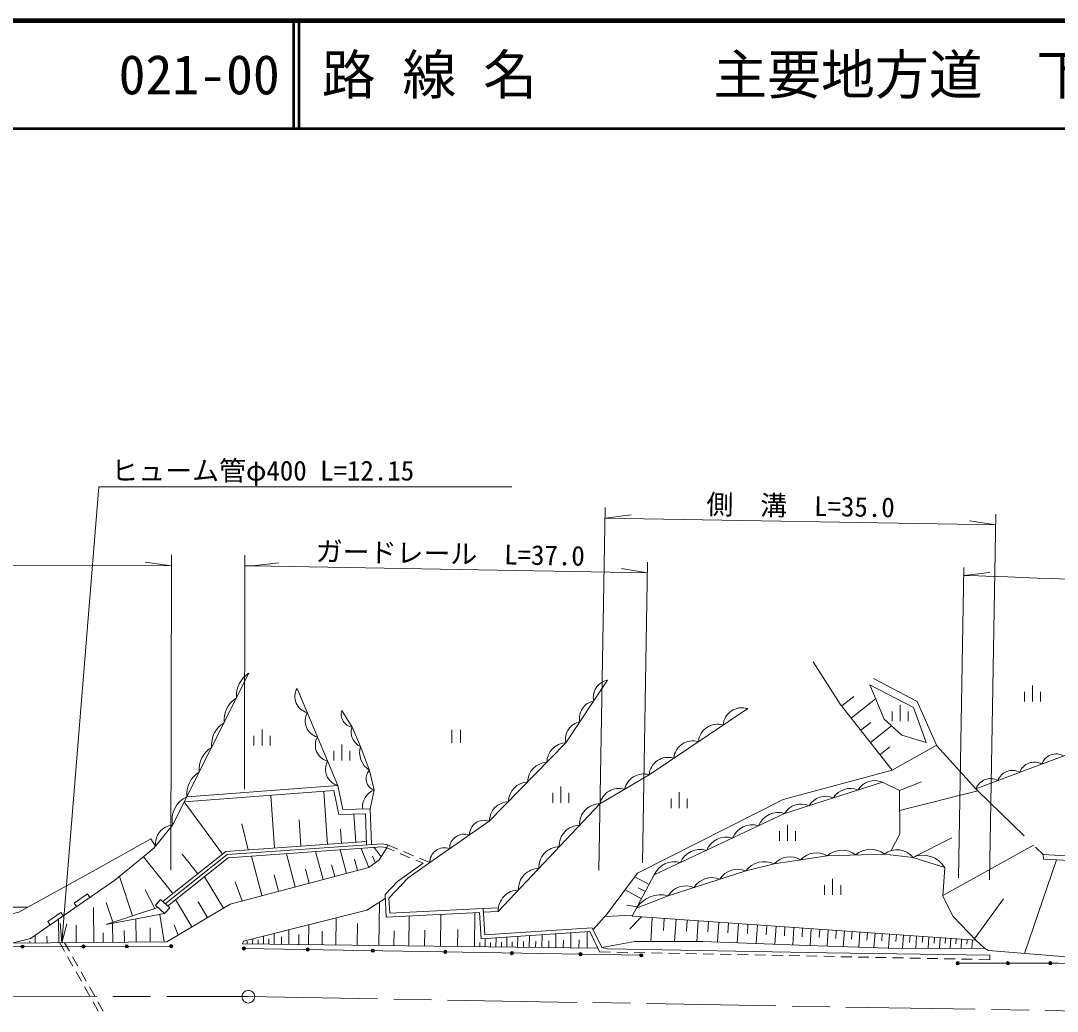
# Model space of a CAD drawing. Units: millimetres at full size, sheet at 1:1000; details may follow other scales. Extents: x 40000 to 680000, y 20000 to 380000.
# Drawn here: x 152434 to 248668, y 288018 to 380000 of the extents above; entities that cross this region are included whole.
import ezdxf
from ezdxf.enums import TextEntityAlignment as Align

# ---------------------------------------------------------------- set-up
doc = ezdxf.new("R2010")
doc.units = ezdxf.units.MM
doc.header["$LTSCALE"] = 1000
doc.linetypes.add('CHAIN', pattern=[18.5, 12, -1.5, 3.5, -1.5])
doc.linetypes.add('DASHED', pattern=[7.5, 6, -1.5])
for name, color, linetype, lineweight in [('M-BGD', 7, 'Continuous', 13), ('M-BMK', 2, 'CHAIN', 13), ('M-BMK-SRVR', 3, 'Continuous', 13), ('M-STR-HTXT', 7, 'Continuous', 13), ('M-TTL', 2, 'Continuous', 140), ('M-TTL-LINE', 7, 'Continuous', 50)]:
    doc.layers.add(name, color=color, linetype=linetype, lineweight=lineweight)
doc.layers.add('M-TTL-TXT', color=7, linetype='Continuous')
doc.styles.add('ＭＳ ゴシック', font='')
doc.styles.get('ＭＳ ゴシック').set_extended_font_data('MS Gothic')

# ---------------------------------------------------------------- blocks, each defined once
blk = doc.blocks.new('open_arrow')
at = {"color": 0, "linetype": 'Continuous', "lineweight": -2}
blk.add_lwpolyline([(7.5, 1.25), (0, 0), (7.5, -1.25)], dxfattribs=at)

msp = doc.modelspace()

# ---------------------------------------------------------------- hatches: boundary and pattern name
at = {"layer": 'M-BGD'}
for points in [[(152448, 294021, -0.41421), (152598, 294171, -0.41421), (152748, 294021, -1)], [(158105, 294035, -0.41421), (158255, 294185, -0.41421), (158405, 294035, -1)], [(162124, 294045, -0.41421), (162274, 294195, -0.41421), (162424, 294045, -1)], [(166249, 294055, -0.41421), (166399, 294205, -0.41421), (166549, 294055, -1)], [(172995, 293848, -0.41421), (173145, 293998, -0.41421), (173295, 293848, -1)], [(178927, 293746, -0.41421), (179077, 293896, -0.41421), (179227, 293746, -1)], [(184965, 293643, -0.41421), (185115, 293793, -0.41421), (185265, 293643, -1)], [(191708, 293527, -0.41421), (191858, 293677, -0.41421), (192008, 293527, -1)], [(197882, 293421, -0.41421), (198032, 293571, -0.41421), (198182, 293421, -1)], [(204264, 293311, -0.41421), (204414, 293461, -0.41421), (204564, 293311, -1)], [(209897, 293214, -0.41421), (210047, 293364, -0.41421), (210197, 293214, -1)], [(239273, 292482, -0.41421), (239423, 292632, -0.41421), (239573, 292482, -1)], [(243943, 292482, -0.41421), (244093, 292632, -0.41421), (244243, 292482, -1)], [(247870, 292481, -0.41421), (248020, 292631, -0.41421), (248170, 292481, -1)]]:
    msp.add_hatch(color=256, dxfattribs=at).paths.add_polyline_path(points)

# ---------------------------------------------------------------- linework, layer by layer
for p, q in [((181876, 308984), (178088, 317997)), ((245618, 316777), (245618, 317677)), ((246368, 316777), (246368, 318277)), ((247118, 316777), (247118, 317677)), ((228654, 316372), (229786, 317260)), ((229542, 315241), (231805, 317017)), ((233330, 314954), (233330, 315854)), ((234080, 314954), (234080, 316454)), ((234830, 314954), (234830, 315854)), ((230430, 314109), (231357, 314837)), ((174838, 312686), (174838, 314186)), ((192451, 314152), (192451, 312952)), ((193251, 314152), (193251, 312952)), ((231318, 312978), (233284, 314521)), ((174088, 312686), (174088, 313586)), ((175588, 312686), (175588, 313586)), ((182242, 311293), (182242, 312793)), ((181492, 311293), (181492, 312193)), ((182992, 311293), (182992, 312193)), ((232206, 311846), (233133, 312574)), ((233337, 310405), (237423, 312696)), ((234018, 308525), (236055, 309331)), ((175989, 303172), (175644, 308067)), ((180905, 303519), (180559, 308435)), ((201822, 307389), (201822, 308289)), ((202572, 307389), (202572, 308889)), ((203322, 307389), (203322, 308289)), ((213557, 306872), (213557, 308372)), ((234027, 306672), (241288, 308494)), ((171176, 302617), (167620, 307468)), ((212807, 306872), (212807, 307772)), ((214307, 306872), (214307, 307772)), ((183532, 303704), (183346, 306330)), ((173542, 302999), (172946, 305424)), ((178447, 303345), (178274, 305803)), ((223620, 303834), (223620, 305334)), ((182219, 303611), (182126, 304924)), ((222870, 303834), (222870, 304734)), ((224370, 303834), (224370, 304734)), ((235253, 302302), (238869, 304120)), ((164952, 303353), (164521, 304036)), ((185884, 302351), (185251, 303223)), ((186428, 303190), (186481, 303485)), ((186428, 303190), (187098, 302905)), ((186481, 303485), (187430, 303084)), ((238051, 298775), (246466, 303454)), ((166555, 298944), (163830, 302373)), ((168865, 300780), (167424, 302593)), ((174832, 298755), (173863, 302421)), ((177912, 299569), (177098, 302649)), ((180500, 300252), (179816, 302840)), ((182674, 300827), (182100, 303001)), ((184740, 301374), (184039, 303138)), ((185354, 301824), (185079, 302431)), ((187650, 302670), (188570, 302279)), ((187983, 302850), (188904, 302460)), ((189456, 302226), (190405, 301824)), ((181587, 300540), (181300, 301627)), ((183708, 301100), (183435, 302133)), ((189122, 302044), (189791, 301759)), ((245621, 293392), (248611, 302080)), ((162807, 296885), (161597, 300536)), ((171246, 297598), (169499, 300517)), ((176372, 299162), (175965, 300702)), ((179206, 299911), (178864, 301204)), ((210785, 299798), (209456, 300510)), ((227810, 298826), (227810, 300326)), ((164886, 297574), (163983, 299304)), ((172999, 298271), (172353, 300024)), ((210429, 299133), (209765, 299489)), ((227060, 298826), (227060, 299726)), ((228560, 298826), (228560, 299726)), ((158635, 298913), (157402, 298058)), ((158862, 298584), (158635, 298913)), ((168326, 295851), (166812, 298382)), ((210073, 298469), (208545, 299288)), ((240970, 294738), (243663, 298451)), ((73566, 297473), (153098, 297691)), ((157402, 298058), (157630, 297729)), ((159209, 294402), (159181, 297640)), ((160981, 296281), (160376, 298106)), ((169786, 296724), (168913, 298184)), ((185691, 294128), (185742, 298145)), ((195355, 297553), (196787, 297625)), ((209663, 297705), (208721, 297858)), ((156169, 297203), (154936, 296348)), ((155971, 294374), (155952, 296566)), ((156397, 296874), (156169, 297203)), ((163139, 294436), (163120, 296592)), ((165761, 294458), (165345, 297007)), ((181674, 294180), (181706, 296688)), ((188457, 294093), (188492, 296859)), ((191408, 294056), (191445, 297007)), ((194557, 294016), (194597, 297165)), ((209254, 296941), (206677, 296830)), ((210077, 296778), (208994, 295659)), ((211072, 296709), (210919, 294494)), ((212179, 296632), (212103, 295525)), ((213287, 296556), (213145, 294502)), ((214314, 296485), (214243, 295458)), ((215341, 296414), (215209, 294509)), ((154936, 296348), (155164, 296020)), ((157590, 294388), (157576, 296007)), ((160982, 294417), (160967, 296190)), ((162061, 294426), (162051, 295505)), ((164450, 294447), (164439, 295758)), ((167061, 295094), (166670, 296060)), ((177321, 294235), (177338, 295592)), ((179165, 294211), (179188, 296056)), ((180419, 294195), (180435, 295450)), ((183682, 294154), (183708, 296162)), ((187074, 294111), (187091, 295494)), ((189932, 294074), (189951, 295550)), ((192982, 294036), (193002, 295610)), ((216293, 296348), (216227, 295396)), ((217246, 296282), (217120, 294458)), ((218158, 296219), (218095, 295307)), ((219071, 296156), (218948, 294387)), ((219955, 296095), (219894, 295211)), ((220840, 296034), (220721, 294318)), ((221698, 295975), (221638, 295117)), ((222555, 295916), (222441, 294252)), ((223387, 295858), (223330, 295026)), ((224219, 295801), (224108, 294188)), ((225025, 295745), (224970, 294938)), ((225832, 295689), (225724, 294126)), ((226613, 295635), (226559, 294854)), ((227395, 295581), (227291, 294075)), ((228148, 295529), (228096, 294776)), ((228901, 295477), (228801, 294026)), ((153279, 294351), (153278, 294522)), ((153779, 294355), (153773, 295055)), ((154875, 294365), (154870, 294983)), ((160096, 294410), (160088, 295296)), ((173103, 294530), (173017, 294290)), ((173464, 294284), (173467, 294519)), ((173964, 294278), (173970, 294747)), ((174464, 294271), (174469, 294638)), ((174964, 294265), (174973, 294999)), ((175464, 294259), (175470, 294758)), ((175964, 294252), (175977, 295250)), ((176642, 294244), (176651, 294922)), ((178243, 294223), (178255, 295145)), ((195557, 294003), (195567, 294767)), ((196557, 293990), (196568, 294833)), ((197557, 293977), (197569, 294900)), ((198558, 293965), (198571, 294966)), ((199102, 293958), (199109, 294501)), ((199646, 293951), (199660, 295038)), ((200236, 293943), (200244, 294534)), ((200826, 293936), (200841, 295117)), ((201467, 293928), (201476, 294569)), ((202108, 293919), (202125, 295202)), ((202805, 293911), (202813, 294607)), ((203501, 293902), (203518, 295294)), ((204256, 293892), (204266, 294648)), ((205012, 293883), (205031, 295394)), ((229627, 295427), (229575, 294701)), ((230352, 295375), (230252, 293978)), ((231051, 295325), (231001, 294627)), ((231749, 295275), (231653, 293932)), ((232421, 295227), (232373, 294556)), ((233092, 295179), (233000, 293888)), ((233737, 295133), (233691, 294487)), ((234383, 295086), (234295, 293859)), ((234996, 295043), (234953, 294429)), ((235610, 294999), (235529, 293863)), ((236178, 294958), (236137, 294390)), ((236746, 294917), (236671, 293866)), ((237272, 294880), (237234, 294354)), ((237798, 294842), (237728, 293869)), ((238296, 294806), (238261, 294320)), ((238795, 294771), (238731, 293872)), ((239294, 294735), (239262, 294285)), ((239792, 294699), (239733, 293874)), ((240291, 294664), (240262, 294251)), ((240790, 294628), (240736, 293877)), ((73533, 293829), (166399, 294055)), ((156491, 293592), (156049, 294375)), ((156950, 293593), (156507, 294379)), ((173145, 293848), (210047, 293214)), ((195057, 294009), (195062, 294391)), ((196057, 293996), (196062, 294418)), ((197057, 293984), (197063, 294445)), ((198058, 293971), (198064, 294472)), ((206012, 293870), (206168, 293539)), ((206168, 293539), (207185, 293518)), ((206918, 293827), (206373, 293925)), ((157278, 292198), (156786, 293069)), ((157736, 292200), (157245, 293071)), ((207785, 293506), (208785, 293486)), ((209384, 293474), (210384, 293454)), ((210984, 293442), (211984, 293422)), ((212584, 293409), (213584, 293389)), ((214183, 293377), (215183, 293357)), ((215783, 293345), (216783, 293325)), ((217383, 293313), (218383, 293293)), ((218982, 293281), (219982, 293261)), ((220582, 293249), (221582, 293228)), ((222182, 293216), (223182, 293196)), ((223781, 293184), (224781, 293164)), ((225381, 293152), (226381, 293132)), ((226981, 293120), (227981, 293100)), ((228581, 293088), (229580, 293067)), ((230180, 293055), (231180, 293035)), ((231780, 293023), (232780, 293003)), ((233380, 292991), (234379, 292971)), ((234979, 292959), (235979, 292939)), ((236579, 292927), (237579, 292906)), ((238179, 292894), (239178, 292874)), ((239778, 292862), (240778, 292842)), ((241378, 292830), (242394, 292810)), ((242394, 292810), (242400, 293218)), ((158064, 290805), (157572, 291676)), ((158522, 290806), (158031, 291677)), ((158850, 289411), (158359, 290282)), ((159308, 289413), (158817, 290284)), ((159636, 288018), (159145, 288889)), ((160095, 288019), (159603, 288890))]:
    msp.add_line(p, q, dxfattribs=at)
at = {"layer": 'M-BGD', "linetype": 'DASHED'}
for p, q in [((187401, 300076), (189791, 301759)), ((186260, 298851), (187401, 300076))]:
    msp.add_line(p, q, dxfattribs=at)
at = {"layer": 'M-BGD'}
for points in [[(205582, 295602), (206884, 297063), (209695, 300830), (212582, 302294), (223232, 307670), (233337, 310405), (228517, 316547), (225992, 320457)], [(163904, 302434), (164816, 303184), (166529, 305313), (173623, 319406)], [(206373, 293925), (205500, 295776), (195516, 295114), (195355, 297553), (186694, 297119), (186623, 298525), (188393, 300408), (190500, 301891), (195936, 305663), (203052, 312956), (206918, 318760)], [(231613, 318915), (235660, 316769), (237482, 312679), (241117, 308682), (253338, 313269), (261477, 307263), (262169, 301715), (247359, 302585)], [(247359, 302585), (247381, 302143), (262952, 301348), (261851, 308891), (254548, 314029), (256930, 317798)], [(184872, 306815), (185252, 308557), (184813, 310390), (183988, 312612), (183192, 314403), (182249, 315960)], [(195376, 297234), (196775, 297284), (206197, 307287), (210772, 309986), (219926, 316132)], [(167857, 307937), (181876, 308984), (182345, 306757), (184872, 306815), (184989, 303506)], [(209199, 296838), (211257, 300679), (223358, 306385), (232429, 309280), (234018, 308525), (234038, 304499), (233253, 302944)], [(167620, 307468), (181517, 308506), (181982, 306299), (184438, 306355), (184540, 303474)], [(151608, 294337), (166003, 294460), (171875, 297974), (184737, 301372), (185713, 302087), (186428, 303190)], [(153098, 297691), (159646, 301301), (164521, 304036)], [(165616, 298197), (171474, 302854), (184529, 303774)], [(165841, 297993), (171588, 302561), (185982, 303576), (186481, 303485)], [(166067, 297789), (171702, 302268), (185965, 303274), (186428, 303190)], [(163904, 302434), (161163, 300179), (153350, 294762), (151608, 294337), (73536, 294123)], [(209596, 297580), (212548, 298742), (219742, 301062), (222387, 301696), (227293, 302441), (232631, 302619), (235253, 302302), (238225, 301368), (238046, 298709), (239003, 296815), (241096, 294606), (241922, 293880), (242282, 293672), (251774, 292875), (269667, 291378), (276446, 290633)], [(173017, 294290), (206012, 293870), (205285, 295411), (195190, 294742), (195028, 297186), (186362, 296752), (186257, 298848)], [(186275, 298479), (184558, 297405), (179031, 296016), (173103, 294530)], [(153098, 297691), (152244, 297220), (151285, 296986), (73559, 296773)], [(165794, 297091), (160377, 296080), (165161, 297665)], [(209199, 296838), (229555, 295432), (241096, 294606)], [(206373, 293925), (209441, 294489), (215751, 294511), (225505, 294134), (233910, 293858), (241922, 293880)], [(206918, 293827), (227314, 293436), (242400, 293218)], [(239423, 292482), (248764, 292481), (275041, 290111), (279583, 289458)]]:
    msp.add_lwpolyline(points, dxfattribs=at)
for points in [[(231253, 318331), (232589, 315149), (234237, 313657), (236505, 312967), (235336, 316233)], [(165412, 298382), (166264, 297610), (165794, 297091), (164942, 297863)]]:
    msp.add_lwpolyline(points, close=True, dxfattribs=at)
at = {"layer": 'M-BGD', "linetype": 'DASHED'}
msp.add_lwpolyline([(241117, 308682), (241288, 308494), (247359, 302585)], dxfattribs=at)
at = {"layer": 'M-BGD'}
for centre in [(152598, 294021), (158255, 294035), (162274, 294045), (166399, 294055), (173145, 293848), (179077, 293746), (185115, 293643), (191858, 293527), (198032, 293421), (204414, 293311), (210047, 293214), (239423, 292482), (244093, 292482), (248020, 292481)]:
    msp.add_circle(centre, 150, dxfattribs=at)
for centre, radius, start, end in [((174887, 317332), 2429, 121.34931, 185.21099), ((207212, 317168), 1619, 100.449, 192.22145), ((179435, 317238), 1546, 150.59235, 255.00432), ((173732, 315037), 2429, 121.34931, 185.21099), ((205923, 315233), 1619, 100.449, 192.22145), ((180382, 314984), 1546, 150.59235, 255.00432), ((183391, 315588), 1201, 161.92745, 260.45622), ((219414, 314422), 1785, 73.34418, 174.4175), ((172577, 312743), 2429, 121.34931, 185.21099), ((204634, 313299), 1619, 100.449, 192.22145), ((184537, 313929), 1427, 160.59358, 247.34324), ((217126, 312885), 1785, 73.34418, 174.4175), ((181329, 312731), 1546, 150.59235, 255.00432), ((203135, 311095), 1862, 92.55366, 178.84901), ((214838, 311349), 1785, 73.34418, 174.4175), ((171422, 310448), 2429, 121.34931, 185.21099), ((185839, 312036), 1939, 162.70697, 238.04778), ((248578, 310472), 1441, 61.57271, 159.5755), ((182276, 310478), 1546, 150.59235, 255.00432), ((201356, 309272), 1862, 92.55366, 178.84901), ((212549, 309812), 1785, 73.34418, 174.4175), ((246541, 309708), 1441, 61.57271, 159.5755), ((170267, 308153), 2429, 121.34931, 185.21099), ((185612, 309613), 1115, 135.75832, 251.18875), ((210271, 308222), 1834, 74.12123, 166.95537), ((244505, 308943), 1441, 61.57271, 159.5755), ((199577, 307449), 1862, 92.55366, 178.84901), ((231701, 307646), 1789, 65.99351, 149.40196), ((242468, 308179), 1441, 61.57271, 159.5755), ((185752, 307056), 1582, 108.4173, 189.32236), ((207983, 306873), 1834, 74.12123, 166.95537), ((227166, 306198), 1789, 65.99351, 149.40196), ((229433, 306922), 1789, 65.99351, 149.40196), ((168823, 305800), 2345, 114.32599, 191.99468), ((197798, 305626), 1862, 92.55366, 178.84901), ((206210, 305386), 1901, 90.41071, 183.012), ((224898, 305475), 1789, 65.99351, 149.40196), ((222775, 304483), 1989, 72.97694, 157.51504), ((166712, 303551), 1771, 95.93303, 186.40522), ((195454, 304389), 1363, 69.29607, 180.18481), ((204326, 303385), 1901, 90.41071, 183.012), ((220355, 303342), 1989, 72.97694, 157.51504), ((193612, 303108), 1364, 69.39805, 180.16227), ((217935, 302201), 1989, 72.97694, 157.51504), ((191769, 301828), 1364, 69.39805, 180.16227), ((202442, 301385), 1901, 90.41071, 183.012), ((215515, 301060), 1989, 72.97694, 157.51504), ((223832, 300442), 1914, 58.22252, 139.05065), ((226286, 300814), 1914, 58.22252, 139.05065), ((228681, 300894), 2078, 51.92202, 131.885), ((231350, 300983), 2078, 51.92202, 131.885), ((233786, 301171), 1852, 37.64346, 128.5922), ((236210, 300154), 2352, 31.07534, 114.03109), ((200557, 299384), 1901, 90.41071, 183.012), ((213095, 299918), 1989, 72.97694, 157.51504), ((221452, 299762), 2148, 64.1946, 142.74413), ((216607, 298469), 1963, 67.95602, 147.80238), ((219005, 299243), 1963, 67.95602, 147.80238), ((214209, 297696), 1963, 67.95602, 147.80238), ((198673, 297384), 1901, 90.41071, 183.012), ((211855, 296173), 2661, 74.89793, 148.07076)]:
    msp.add_arc(centre, radius, start, end, dxfattribs=at)
at = {"layer": 'M-BMK'}
msp.add_lwpolyline([(73496, 289589), (173562, 289375), (251114, 288025)], dxfattribs=at)
at = {"layer": 'M-BMK-SRVR'}
msp.add_circle((173562, 289375), 600, dxfattribs=at)
at = {"layer": 'M-STR-HTXT'}
for p, q in [((206102, 301076), (206689, 334805)), ((206672, 333805), (209108, 334105)), ((242378, 300223), (242969, 334174)), ((206672, 333805), (242952, 333174)), ((242952, 333174), (240527, 333558)), ((166358, 301109), (166421, 330390)), ((173205, 308649), (173252, 330376)), ((73849, 329588), (166419, 329390)), ((166419, 329390), (163988, 329737)), ((173953, 329374), (176390, 329673)), ((210153, 301802), (210639, 329736)), ((239485, 300414), (239986, 329225)), ((210622, 328736), (208197, 329120)), ((239973, 328477), (242413, 328751))]:
    msp.add_line(p, q, dxfattribs=at)
for points in [[(156263, 294377), (159682, 336704), (198029, 336704)], [(173250, 329376), (173953, 329374), (210622, 328736)]]:
    msp.add_lwpolyline(points, dxfattribs=at)
msp.add_arc((228345, -124848), 453475, 82.99372, 88.53061, dxfattribs=at)
at = {"layer": 'M-TTL'}
msp.add_line((680000, 380000), (40000, 380000), dxfattribs=at)
at = {"layer": 'M-TTL-LINE'}
for p, q in [((177750, 380000), (177750, 370000)), ((178250, 380000), (178250, 370000)), ((40000, 370000), (680000, 370000))]:
    msp.add_line(p, q, dxfattribs=at)

# ---------------------------------------------------------------- block references
at = {"layer": 'M-STR-HTXT', "xscale": 240, "yscale": 240, "rotation": 85.4}
msp.add_blockref('open_arrow', (156263, 294377), dxfattribs=at)

# ---------------------------------------------------------------- texts
at = {"layer": 'M-STR-HTXT', "style": 'ＭＳ ゴシック'}
msp.add_text('ヒューム管φ400 L=12.15', height=1833, dxfattribs=at).set_placement((160847, 336754), align=Align.BOTTOM_LEFT)
for s, p in [('側\u3000溝\u3000L=35.0', (224812, 333490)), ('ガードレール\u3000L=37.0', (192287, 329055))]:
    msp.add_text(s, height=1833, rotation=359.003, dxfattribs=at).set_placement(p, align=Align.BOTTOM_CENTER)
at = {"layer": 'M-TTL-TXT', "style": 'ＭＳ ゴシック'}
for s, p in [('路 線 名', (180380, 375000)), ('主要地方道\u3000下松鹿野線', (216734, 375000)), ('021-00', (161521, 375000))]:
    msp.add_text(s, height=3666, dxfattribs=at).set_placement(p, align=Align.MIDDLE_LEFT)

doc.saveas('drawing.dxf')
